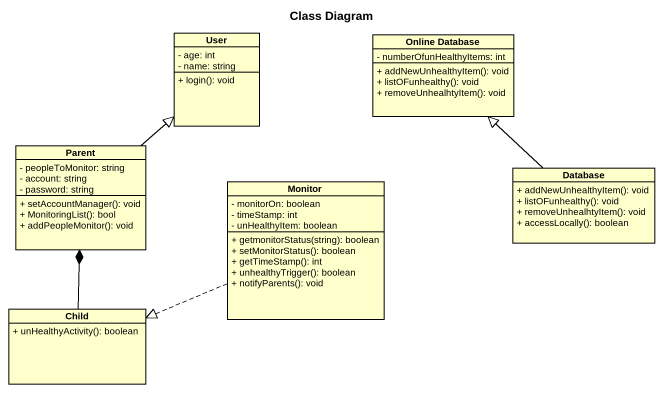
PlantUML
@startuml
title Class Diagram
hide circle
hide empty members
skinparam classAttributeIconSize 0
class User {
  - age: int
  - name: string
  + login(): void
}
class "Online Database" as Online_Database {
  - numberOfunHealthyItems: int
  + addNewUnhealthyItem(): void
  + listOFunhealthy(): void
  + removeUnhealhtyItem(): void
}
class Parent {
  - peopleToMonitor: string
  - account: string
  - password: string
  + setAccountManager(): void
  + MonitoringList(): bool
  + addPeopleMonitor(): void
}
class "Database" as Database_ {
  + addNewUnhealthyItem(): void
  + listOFunhealthy(): void
  + removeUnhealhtyItem(): void
  + accessLocally(): boolean
}
class Monitor {
  - monitorOn: boolean
  - timeStamp: int
  - unHealthyItem: boolean
  + getmonitorStatus(string): boolean
  + setMonitorStatus(): boolean
  + getTimeStamp(): int
  + unhealthyTrigger(): boolean
  + notifyParents(): void
}
class Child {
  + unHealthyActivity(): boolean
}
Parent -up-|> User
Database_ -up-|> Online_Database
Monitor .left.|> Child
Child -up-* Parent
@enduml
